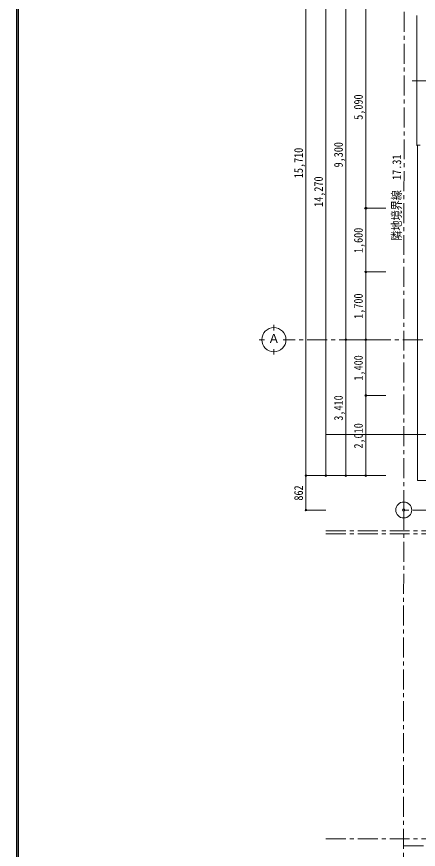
# Model space of a CAD drawing. Units: millimetres at full size; details may follow other scales. Extents: x -443943 to 462275, y -43546 to 79452.
# Drawn here: x -26708 to -16638, y 47701 to 68595 of the extents above; entities that cross this region are included whole.
import ezdxf
from ezdxf.enums import TextEntityAlignment as Align

# ---------------------------------------------------------------- set-up
doc = ezdxf.new("R2010")
doc.units = ezdxf.units.MM
doc.header["$LTSCALE"] = 100
doc.header["$PDMODE"] = 32
doc.header["$PDSIZE"] = 40
doc.linetypes.add('CHAIN1', pattern=[8, 5, -1, 1, -1])
doc.linetypes.add('DOUBLE_CHAIN1', pattern=[8.8, 5, -1, 0.6, -0.6, 0.6, -1])
for name, color, linetype, lineweight in [('0-0_仕上', 4, 'Continuous', 9), ('4-0_仕上', 7, 'Continuous', 15), ('4-1_通り芯', 4, 'Continuous', 9), ('4-B_E-PANL', 1, 'Continuous', 18), ('4-F__', 4, 'Continuous', 9)]:
    doc.layers.add(name, color=color, linetype=linetype, lineweight=lineweight)
doc.layers.add('0-3_建具', color=7, linetype='Continuous')
doc.styles.add('ＭＳ ゴシック', font='')
doc.styles.get('ＭＳ ゴシック').set_extended_font_data('MS Gothic')

msp = doc.modelspace()

# ---------------------------------------------------------------- linework, layer by layer
at = {"layer": '0-0_仕上', "color": 7, "lineweight": 15}
for p, q in [((-19455.9, 73533), (-19455.9, 56215.7)), ((-18955.9, 57077.9), (-18955.9, 72787.9)), ((-18455.9, 57077.9), (-18455.9, 72787.9)), ((-17955.9, 69787.9), (-17955.9, 57077.9)), ((-16661.7, 65372.9), (-16591.7, 65372.9)), ((-16661.7, 56957.9), (-16661.7, 65372.9)), ((-17955.9, 63788.4), (-17455.9, 63788.4)), ((-17955.9, 62188.4), (-17455.9, 62188.4)), ((-20259.6, 60724.1), (-20259.6, 60859.2)), ((-20495.9, 60487.9), (-20630.9, 60487.9)), ((-20023.3, 60487.9), (-19888.3, 60487.9)), ((-18455.9, 60487.9), (-17455.9, 60487.9)), ((-20259.6, 60251.7), (-20259.6, 60116.6)), ((-17455.9, 59087.9), (-17955.9, 59087.9)), ((-19455.9, 57077.9), (-17455.9, 57077.9)), ((-14501.7, 56957.9), (-16661.7, 56957.9)), ((-19455.9, 56215.7), (-18955.9, 56215.7))]:
    msp.add_line(p, q, dxfattribs=at)
at = {"layer": '0-0_仕上'}
for p, q in [((-16671.7, 68627.9), (-16671.7, 65362.9)), ((-16796.7, 66987.9), (-16296.7, 66987.9)), ((-16671.7, 65362.9), (-16661.7, 65362.9))]:
    msp.add_line(p, q, dxfattribs=at)
at = {"layer": '0-0_仕上', "linetype": 'CHAIN1'}
msp.add_line((-7725.4, 60487.9), (-19955.9, 60487.9), dxfattribs=at)
at = {"layer": '0-0_仕上', "color": 7, "lineweight": 15}
msp.add_circle((-20259.6, 60487.9), 303.8, dxfattribs=at)
at = {"layer": '0-0_仕上', "color": 7}
for p in [(-17955.9, 62188.4), (-18455.9, 60487.9), (-17955.9, 60487.9), (-17955.9, 59087.9), (-19455.9, 57077.9), (-18955.9, 57077.9), (-18455.9, 57077.9), (-17955.9, 57077.9), (-19455.9, 56215.7)]:
    msp.add_point(p, dxfattribs=at)
at = {"layer": '0-3_建具'}
msp.add_point((-17955.9, 63788.4), dxfattribs=at)
at = {"layer": '4-0_仕上'}
msp.add_line((-18955.9, 58109.6), (20855.8, 58109.6), dxfattribs=at)
at = {"layer": '4-1_通り芯', "color": 5, "lineweight": 30}
for p, q in [((-26707.8, 40098), (-26707.8, 79452)), ((-26657.8, 40148), (-26657.8, 79401.9))]:
    msp.add_line(p, q, dxfattribs=at)
at = {"layer": '4-1_通り芯', "linetype": 'CHAIN1'}
for p, q in [((-17004.2, 56215.7), (-16989.9, 73533)), ((-18955.9, 55690.7), (21355.8, 55690.7)), ((-18955.9, 55615.7), (3405.8, 55615.7)), ((-18955.9, 47960.7), (21355.8, 47960.7))]:
    msp.add_line(p, q, dxfattribs=at)
at = {"layer": '4-B_E-PANL', "linetype": 'DOUBLE_CHAIN1'}
msp.add_line((-17012.3, 47787.3), (5474.2, 47787.4), dxfattribs=at)
at = {"layer": '4-F__', "linetype": 'CHAIN1'}
for p, q in [((-17004.2, 56215.7), (-17012.9, 47087.3)), ((-10673.5, 56215.7), (-17004.2, 56215.7))]:
    msp.add_line(p, q, dxfattribs=at)
at = {"layer": '4-F__'}
for radius in [200, 30]:
    msp.add_circle((-17004.2, 56215.7), radius, dxfattribs=at)

# ---------------------------------------------------------------- texts
at = {"layer": '0-0_仕上', "color": 7, "style": 'ＭＳ ゴシック', "width": 0.85}
for s, rotation, p in [('5,090', 90, (-17965.9, 66008.1)), ('9,300', 90, (-18465.9, 64812.9)), ('15,710', 90, (-19465.9, 64542.9)), ('隣地境界線\u300017.31', 89.953, (-17005.6, 62970.5)), ('14,270', 90, (-18965.9, 63822.9)), ('1,600', 90, (-17965.9, 62663.4)), ('1,700', 90, (-17965.9, 61013.1)), ('1,400', 90, (-17965.9, 59462.9)), ('3,410', 90, (-18465.9, 58457.9)), ('2,010', 90, (-17965.9, 57757.9)), ('862', 90, (-19465.9, 56451.8))]:
    msp.add_text(s, height=219.9, rotation=rotation, dxfattribs=at).set_placement(p, align=Align.BOTTOM_LEFT)
at = {"layer": '0-0_仕上', "color": 7, "style": 'ＭＳ ゴシック'}
msp.add_text('Ａ', height=219.9, dxfattribs=at).set_placement((-20409.6, 60337.9), align=Align.BOTTOM_LEFT)
at = {"layer": '4-1_通り芯', "color": 7, "style": 'ＭＳ ゴシック', "width": 0.85}
msp.add_text('隣地境界線\u300017.31', height=219.9, rotation=89.953, dxfattribs=at).set_placement((-17005.6, 62970.5), align=Align.BOTTOM_LEFT)

doc.saveas('drawing.dxf')
